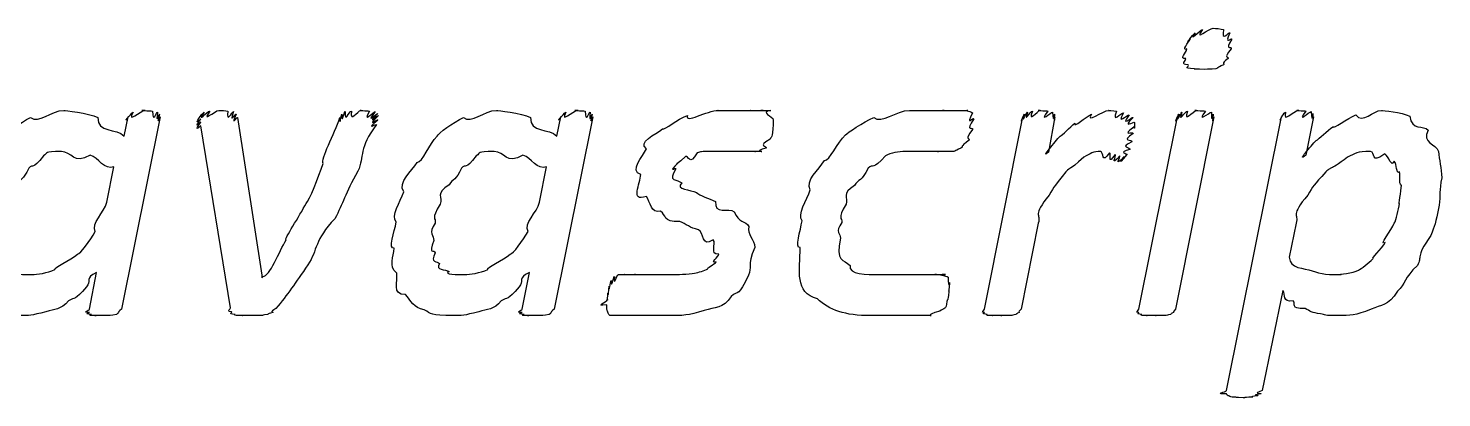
# Model space of a CAD drawing. Header units: millimetres. Extents: x 0 to 216, y 0 to 279.
# Drawn here: x 44.95 to 57.11, y 94.84 to 98.01 of the extents above; entities that cross this region are included whole.
import ezdxf

# ---------------------------------------------------------------- set-up
doc = ezdxf.new("R2010")
doc.units = ezdxf.units.MM
doc.layers.get('0').update_dxf_attribs({"linetype": 'CONTINUOUS'})

msp = doc.modelspace()

# ---------------------------------------------------------------- linework, layer by layer
at = {"color": 0}
for p, q in [((55.2951, 97.8366), (55.2951, 97.8366)), ((47.9598, 97.2633), (47.9598, 97.2633)), ((46.0816, 97.2524), (45.751, 95.5985)), ((45.7729, 97.0869), (45.8061, 97.2524)), ((46.6866, 95.6098), (46.433, 97.1751)), ((46.7473, 97.2467), (46.9565, 95.8906)), ((49.8038, 97.2524), (49.4729, 95.5985)), ((49.4951, 97.0869), (49.5282, 97.2524)), ((51.3567, 97.2248), (51.3567, 97.2248)), ((53.0807, 97.2358), (53.0807, 97.2358)), ((53.1731, 95.5985), (53.5037, 97.2524)), ((53.7792, 97.2524), (53.7242, 96.949)), ((54.4629, 97.2026), (54.4629, 97.2026)), ((54.5013, 95.5985), (54.8322, 97.2524)), ((55.1462, 97.2524), (54.8157, 95.5985)), ((55.2538, 94.8986), (55.728, 97.2524)), ((56.0035, 97.2524), (55.9375, 96.9215)), ((45.624, 96.5193), (45.6847, 96.8223)), ((49.3462, 96.5193), (49.4069, 96.8223)), ((56.7588, 96.6625), (56.7588, 96.6625)), ((57.1059, 96.7285), (57.1059, 96.7285)), ((53.636, 96.3373), (53.4871, 95.5985)), ((55.8546, 96.3373), (55.7939, 96.0452)), ((45.4752, 95.5985), (45.5359, 95.9129)), ((46.9565, 95.8906), (46.9565, 95.8688)), ((46.9565, 95.8688), (46.9678, 95.8797)), ((49.1973, 95.5985), (49.258, 95.9129)), ((55.7389, 95.7584), (55.5625, 94.8986))]:
    msp.add_line(p, q, dxfattribs=at)
for points in [[(54.9864, 97.9745), (54.9204, 97.8835), (55.0252, 97.9978), (55.0471, 98.002)], [(55.0471, 98.002), (54.9674, 97.8944), (55.1035, 98.013), (55.1409, 98.013)], [(55.1409, 98.013), (55.1586, 98.013), (55.2069, 98.0087), (55.2291, 98.002)], [(55.2291, 98.002), (55.2069, 97.8835), (55.2732, 97.9883), (55.2842, 97.9745)], [(54.9148, 97.8366), (54.8612, 97.8105), (54.9314, 97.8972), (54.9423, 97.9191)], [(54.9423, 97.9191), (54.8831, 97.8546), (54.9674, 97.9593), (54.9864, 97.9745)], [(55.2842, 97.9745), (55.2291, 97.8546), (55.3007, 97.9413), (55.3007, 97.9191)], [(55.3007, 97.9191), (55.2319, 97.8105), (55.3021, 97.8697), (55.2951, 97.8366)], [(54.9039, 97.754), (54.846, 97.7441), (54.9067, 97.8034), (54.9148, 97.8366)], [(54.9257, 97.6986), (54.8499, 97.7), (54.9067, 97.7318), (54.9039, 97.754)], [(55.2676, 97.754), (55.1988, 97.7), (55.2468, 97.7124), (55.2291, 97.6986)], [(55.2951, 97.8366), (55.2178, 97.7441), (55.2785, 97.7759), (55.2676, 97.754)], [(54.9755, 97.6658), (54.8721, 97.6711), (54.937, 97.6835), (54.9257, 97.6986)], [(55.0693, 97.6602), (54.9204, 97.6602), (55.0002, 97.6616), (54.9755, 97.6658)], [(55.1628, 97.6658), (55.1106, 97.6602), (55.1049, 97.6602), (55.0693, 97.6602)], [(55.2291, 97.6986), (55.1628, 97.6711), (55.1879, 97.6725), (55.1628, 97.6658)], [(44.9682, 97.2467), (45.0356, 97.1889), (45.1474, 97.3074), (45.2547, 97.3074)], [(45.2547, 97.3074), (45.2561, 97.3074), (45.4656, 97.2866), (45.5468, 97.2467)], [(45.8061, 97.2524), (45.7521, 97.1709), (45.828, 97.2827), (45.8502, 97.2908)], [(45.8502, 97.2908), (45.7962, 97.1889), (45.9066, 97.3074), (45.955, 97.3074)], [(45.955, 97.3074), (45.8692, 97.3074), (46.0005, 97.3046), (46.0156, 97.3018)], [(46.0156, 97.3018), (46.0209, 97.186), (46.0484, 97.2979), (46.0597, 97.2908)], [(46.0597, 97.2908), (46.0431, 97.1751), (46.076, 97.2813), (46.076, 97.2742)], [(46.076, 97.2742), (46.0456, 97.1599), (46.0816, 97.2591), (46.0816, 97.2524)], [(46.433, 97.2358), (46.3571, 97.1599), (46.4344, 97.2661), (46.4386, 97.2742)], [(46.4386, 97.2742), (46.3642, 97.1751), (46.4495, 97.2866), (46.4605, 97.2908)], [(46.4605, 97.2908), (46.3903, 97.186), (46.4908, 97.3018), (46.5102, 97.3018)], [(46.5102, 97.3018), (46.4273, 97.1889), (46.5543, 97.3074), (46.5875, 97.3074)], [(46.5875, 97.3074), (46.6108, 97.3074), (46.6453, 97.3046), (46.6644, 97.3018)], [(46.6644, 97.3018), (46.6506, 97.186), (46.7032, 97.2993), (46.7141, 97.2965)], [(46.7141, 97.2965), (46.6729, 97.1779), (46.7321, 97.2855), (46.736, 97.2742)], [(46.736, 97.2742), (46.6838, 97.1599), (46.7473, 97.2577), (46.7473, 97.2467)], [(47.6292, 97.2467), (47.6292, 97.1599), (47.6373, 97.2661), (47.6458, 97.2742)], [(47.6458, 97.2742), (47.643, 97.1779), (47.662, 97.2922), (47.6733, 97.2965)], [(47.6733, 97.2965), (47.6691, 97.186), (47.7061, 97.3018), (47.7284, 97.3018)], [(47.7284, 97.3018), (47.7132, 97.1889), (47.7781, 97.3074), (47.8109, 97.3074)], [(47.8109, 97.3074), (47.7753, 97.3074), (47.8635, 97.3046), (47.8825, 97.3018)], [(47.8825, 97.3018), (47.8166, 97.186), (47.9213, 97.2993), (47.9323, 97.2965)], [(47.9323, 97.2965), (47.8384, 97.1779), (47.9503, 97.2866), (47.9545, 97.2799)], [(47.9545, 97.2799), (47.8455, 97.167), (47.9598, 97.2704), (47.9598, 97.2633)], [(47.9598, 97.2633), (47.8455, 97.149), (47.957, 97.2386), (47.9545, 97.2248)], [(48.6904, 97.2467), (48.7578, 97.1889), (48.8692, 97.3074), (48.9768, 97.3074)], [(48.9768, 97.3074), (48.9783, 97.3074), (49.1878, 97.2866), (49.2689, 97.2467)], [(49.5282, 97.2524), (49.4743, 97.1709), (49.5501, 97.2827), (49.5723, 97.2908)], [(49.5723, 97.2908), (49.5184, 97.1889), (49.6288, 97.3074), (49.6768, 97.3074)], [(49.6768, 97.3074), (49.5914, 97.3074), (49.7223, 97.3046), (49.7374, 97.3018)], [(49.7374, 97.3018), (49.7431, 97.186), (49.7706, 97.2979), (49.7815, 97.2908)], [(49.7815, 97.2908), (49.7649, 97.1751), (49.7981, 97.2813), (49.7981, 97.2742)], [(49.7981, 97.2742), (49.7678, 97.1599), (49.8038, 97.2591), (49.8038, 97.2524)], [(50.4031, 97.1476), (50.4211, 97.1338), (50.5326, 97.2372), (50.618, 97.2633)], [(50.618, 97.2633), (50.5905, 97.1889), (50.7905, 97.3074), (50.8825, 97.3074)], [(50.8825, 97.3074), (50.8512, 97.3074), (50.9834, 97.3074), (51.0314, 97.3074)], [(51.0314, 97.3074), (51.0646, 97.3074), (51.1224, 97.3074), (51.1637, 97.3074)], [(51.1637, 97.3074), (51.1447, 97.3074), (51.2382, 97.3074), (51.2685, 97.3074)], [(51.2685, 97.3074), (51.2039, 97.3074), (51.3196, 97.3074), (51.3348, 97.3074)], [(51.3348, 97.3074), (51.2329, 97.288), (51.3567, 97.2605), (51.3567, 97.2248)], [(52.2206, 97.2467), (52.287, 97.1889), (52.415, 97.3074), (52.5293, 97.3074)], [(52.5293, 97.3074), (52.5734, 97.3074), (52.6355, 97.3074), (52.6838, 97.3074)], [(52.6838, 97.3074), (52.6729, 97.3074), (52.783, 97.3074), (52.8271, 97.3074)], [(52.8271, 97.3074), (52.7636, 97.3074), (52.9153, 97.3074), (52.9484, 97.3074)], [(52.9484, 97.3074), (52.9512, 97.3074), (53.0119, 97.3074), (53.031, 97.3074)], [(53.031, 97.3074), (52.9925, 97.3074), (53.0655, 97.2993), (53.0698, 97.2855)], [(53.0698, 97.2855), (53.0035, 97.1599), (53.0807, 97.2538), (53.0807, 97.2358)], [(53.5037, 97.2524), (53.4705, 97.1599), (53.5065, 97.2661), (53.5146, 97.2742)], [(53.5146, 97.2742), (53.4843, 97.1751), (53.5312, 97.2866), (53.5421, 97.2908)], [(53.5421, 97.2908), (53.5065, 97.186), (53.5672, 97.3018), (53.5862, 97.3018)], [(53.5862, 97.3018), (53.5436, 97.1889), (53.6265, 97.3074), (53.6526, 97.3074)], [(53.6526, 97.3074), (53.5947, 97.3074), (53.6995, 97.3046), (53.7185, 97.3018)], [(53.7185, 97.3018), (53.6317, 97.186), (53.7489, 97.2979), (53.7573, 97.2908)], [(53.7573, 97.2908), (53.7683, 97.1751), (53.7739, 97.2813), (53.7739, 97.2742)], [(53.7739, 97.2742), (53.7711, 97.1599), (53.7792, 97.2591), (53.7792, 97.2524)], [(53.9503, 97.1973), (53.9337, 97.149), (54.0452, 97.2552), (54.0935, 97.2742)], [(54.0935, 97.2742), (54.0329, 97.1889), (54.1941, 97.3074), (54.2424, 97.3074)], [(54.2424, 97.3074), (54.2202, 97.3074), (54.2865, 97.3046), (54.3084, 97.3018)], [(54.3084, 97.3018), (54.2643, 97.1822), (54.35, 97.2922), (54.3691, 97.2855)], [(54.3691, 97.2855), (54.3003, 97.1709), (54.4036, 97.2757), (54.4188, 97.2689)], [(54.4188, 97.2689), (54.3306, 97.1557), (54.4435, 97.2538), (54.452, 97.2467)], [(54.8322, 97.2524), (54.7991, 97.1599), (54.8351, 97.2661), (54.8432, 97.2742)], [(54.8432, 97.2742), (54.8128, 97.1751), (54.8598, 97.2866), (54.8707, 97.2908)], [(54.8707, 97.2908), (54.8351, 97.186), (54.8982, 97.3018), (54.9204, 97.3018)], [(54.9204, 97.3018), (54.8792, 97.1889), (54.9674, 97.3074), (54.9973, 97.3074)], [(54.9973, 97.3074), (54.9423, 97.3074), (55.0556, 97.3046), (55.0746, 97.3018)], [(55.0746, 97.3018), (54.9822, 97.186), (55.1134, 97.2979), (55.1243, 97.2908)], [(55.1243, 97.2908), (55.1215, 97.1751), (55.1409, 97.2813), (55.1409, 97.2742)], [(55.1409, 97.2742), (55.1258, 97.1599), (55.1462, 97.2591), (55.1462, 97.2524)], [(55.728, 97.2524), (55.692, 97.1709), (55.7389, 97.2827), (55.7611, 97.2908)], [(55.7611, 97.2908), (55.7403, 97.1889), (55.8243, 97.3074), (55.8768, 97.3074)], [(55.8768, 97.3074), (55.8176, 97.3074), (55.9223, 97.3046), (55.9375, 97.3018)], [(55.9375, 97.3018), (55.8504, 97.186), (55.9703, 97.2993), (55.9816, 97.2965)], [(55.9816, 97.2965), (55.9897, 97.1779), (55.9978, 97.2866), (55.9978, 97.2799)], [(55.9978, 97.2799), (55.9939, 97.1642), (56.0035, 97.2633), (56.0035, 97.2524)], [(56.1742, 97.1695), (56.1661, 97.1381), (56.297, 97.2425), (56.3672, 97.2689)], [(56.3672, 97.2689), (56.4279, 97.1889), (56.5132, 97.3074), (56.5877, 97.3074)], [(56.5877, 97.3074), (56.5961, 97.3074), (56.7641, 97.2908), (56.8304, 97.2577)], [(44.7421, 97.0869), (44.7492, 97.1091), (44.8829, 97.2054), (44.9682, 97.2467)], [(45.5468, 97.2467), (45.5387, 97.1116), (45.7069, 97.1557), (45.7729, 97.0869)], [(46.433, 97.2083), (46.3571, 97.1338), (46.433, 97.2273), (46.433, 97.2358)], [(46.433, 97.1751), (46.3571, 97.1116), (46.433, 97.1973), (46.433, 97.2083)], [(47.4857, 96.8498), (47.4595, 96.8886), (47.5809, 97.1035), (47.6292, 97.2467)], [(47.9432, 97.186), (47.7862, 96.9768), (47.8413, 96.9186), (47.7834, 96.7839)], [(47.9545, 97.2248), (47.8384, 97.1229), (47.946, 97.1998), (47.9432, 97.186)], [(48.4643, 97.0869), (48.471, 97.1091), (48.6047, 97.2054), (48.6904, 97.2467)], [(49.2689, 97.2467), (49.2608, 97.1116), (49.4288, 97.1557), (49.4951, 97.0869)], [(50.2652, 96.9768), (50.1855, 97.0347), (50.3439, 97.0993), (50.4031, 97.1476)], [(51.3514, 97.1476), (51.3429, 97.0538), (51.3401, 97.0883), (51.3292, 97.0594)], [(51.3567, 97.2248), (51.3514, 97.1158), (51.3539, 97.1808), (51.3514, 97.1476)], [(51.9783, 97.0979), (51.9892, 97.1116), (52.1324, 97.2097), (52.2206, 97.2467)], [(53.0698, 97.1419), (52.9925, 97.0456), (53.0546, 97.0774), (53.0366, 97.0485)], [(53.0807, 97.2358), (53.0035, 97.1116), (53.0765, 97.1751), (53.0698, 97.1419)], [(53.8233, 97.0869), (53.8413, 97.0869), (53.9062, 97.167), (53.9503, 97.1973)], [(54.4572, 97.1642), (54.3415, 97.0788), (54.4544, 97.131), (54.452, 97.1091)], [(54.452, 97.2467), (54.3444, 97.1381), (54.4629, 97.2206), (54.4629, 97.2026)], [(54.4629, 97.2026), (54.4629, 97.1116), (54.4601, 97.1822), (54.4572, 97.1642)], [(56.0257, 97.0485), (56.0532, 97.0608), (56.1192, 97.1324), (56.1742, 97.1695)], [(56.8304, 97.2577), (56.847, 97.1268), (56.9489, 97.1875), (56.9902, 97.1367)], [(48.2935, 96.8608), (48.3387, 96.8583), (48.3979, 97.0209), (48.4643, 97.0869)], [(51.3292, 97.0594), (51.2078, 96.9945), (51.3098, 97.0044), (51.296, 96.9821)], [(51.7962, 96.8774), (51.8418, 96.8692), (51.9038, 97.0347), (51.9783, 97.0979)], [(53.0366, 97.0485), (52.9551, 96.9906), (52.9953, 97.0001), (52.9703, 96.9821)], [(53.7242, 96.949), (53.6469, 96.8802), (53.7863, 97.0428), (53.8233, 97.0869)], [(54.4407, 97.0372), (54.3264, 96.9878), (54.4311, 96.9931), (54.4241, 96.9712)], [(54.452, 97.1091), (54.3373, 97.0347), (54.4477, 97.0622), (54.4407, 97.0372)], [(55.9375, 96.9215), (55.8504, 96.8555), (55.9841, 97.0044), (56.0257, 97.0485)], [(56.9902, 97.1367), (56.9267, 97.0234), (57.059, 97.0234), (57.0784, 96.9546)], [(45.0783, 96.9162), (44.9806, 96.7853), (44.9915, 96.8555), (44.9516, 96.8114)], [(45.2328, 96.9546), (45.073, 96.9546), (45.1252, 96.9409), (45.0783, 96.9162)], [(45.4808, 96.9215), (45.3376, 96.8361), (45.3238, 96.9546), (45.2328, 96.9546)], [(45.6847, 96.8223), (45.6022, 96.792), (45.5538, 96.8996), (45.4808, 96.9215)], [(48.8005, 96.9162), (48.7027, 96.7853), (48.7137, 96.8555), (48.6738, 96.8114)], [(48.955, 96.9546), (48.7948, 96.9546), (48.8474, 96.9409), (48.8005, 96.9162)], [(49.203, 96.9215), (49.0594, 96.8361), (49.0456, 96.9546), (48.955, 96.9546)], [(49.4069, 96.8223), (49.324, 96.792), (49.276, 96.8996), (49.203, 96.9215)], [(50.2158, 96.7564), (50.1191, 96.7853), (50.2324, 96.9105), (50.2652, 96.9768)], [(50.6017, 96.9105), (50.4694, 96.792), (50.5548, 96.8788), (50.5411, 96.8608)], [(50.7009, 96.9437), (50.6374, 96.8223), (50.6264, 96.9243), (50.6017, 96.9105)], [(50.8385, 96.9546), (50.7189, 96.9546), (50.7407, 96.9504), (50.7009, 96.9437)], [(50.9986, 96.9546), (50.9503, 96.9546), (50.9005, 96.9546), (50.8385, 96.9546)], [(51.1143, 96.9546), (51.0427, 96.9546), (51.0452, 96.9546), (50.9986, 96.9546)], [(51.1969, 96.9546), (51.1044, 96.9546), (51.1471, 96.9546), (51.1143, 96.9546)], [(51.2576, 96.9546), (51.1528, 96.9546), (51.2216, 96.9546), (51.1969, 96.9546)], [(51.296, 96.9821), (51.1817, 96.9546), (51.2713, 96.9546), (51.2576, 96.9546)], [(52.3201, 96.9162), (52.2097, 96.7853), (52.2182, 96.8555), (52.1712, 96.8114)], [(52.4965, 96.9546), (52.4302, 96.9546), (52.3709, 96.9409), (52.3201, 96.9162)], [(52.6616, 96.9546), (52.5625, 96.9546), (52.5625, 96.9546), (52.4965, 96.9546)], [(52.772, 96.9546), (52.6507, 96.9546), (52.7057, 96.9546), (52.6616, 96.9546)], [(52.8436, 96.9546), (52.7085, 96.9546), (52.801, 96.9546), (52.772, 96.9546)], [(52.8934, 96.9546), (52.863, 96.9546), (52.8616, 96.9546), (52.8436, 96.9546)], [(52.9703, 96.9821), (52.9071, 96.9546), (52.9223, 96.9546), (52.8934, 96.9546)], [(54.0272, 96.9049), (53.8854, 96.774), (53.9238, 96.8333), (53.873, 96.7782)], [(54.1708, 96.9546), (54.1101, 96.9546), (54.0826, 96.938), (54.0272, 96.9049)], [(54.2477, 96.9437), (54.1789, 96.8361), (54.1997, 96.9546), (54.1708, 96.9546)], [(54.2974, 96.9271), (54.223, 96.8252), (54.2699, 96.9395), (54.2477, 96.9437)], [(54.3359, 96.9162), (54.2491, 96.8142), (54.3112, 96.9229), (54.2974, 96.9271)], [(54.3747, 96.9105), (54.2756, 96.8072), (54.35, 96.9119), (54.3359, 96.9162)], [(54.3966, 96.9271), (54.2932, 96.8072), (54.3814, 96.9105), (54.3747, 96.9105)], [(54.4241, 96.9712), (54.3112, 96.9465), (54.4079, 96.938), (54.3966, 96.9271)], [(56.2956, 96.9049), (56.122, 96.774), (56.1661, 96.8333), (56.1082, 96.7782)], [(56.4942, 96.9546), (56.3728, 96.9546), (56.3619, 96.938), (56.2956, 96.9049)], [(56.6152, 96.9327), (56.4857, 96.8361), (56.5408, 96.9546), (56.4942, 96.9546)], [(56.6981, 96.8721), (56.673, 96.8072), (56.6512, 96.9176), (56.6152, 96.9327)], [(57.0784, 96.9546), (57.0812, 96.8844), (57.1059, 96.8086), (57.1059, 96.7285)], [(44.9516, 96.8114), (44.9033, 96.701), (44.88, 96.7232), (44.8469, 96.6682)], [(47.3371, 96.508), (47.3675, 96.5316), (47.4416, 96.7313), (47.4857, 96.8498)], [(47.7834, 96.7839), (47.6691, 96.5867), (47.6582, 96.5108), (47.5851, 96.3757)], [(48.1774, 96.6075), (48.1252, 96.6929), (48.2452, 96.7796), (48.2935, 96.8608)], [(48.6738, 96.8114), (48.6255, 96.701), (48.6022, 96.7232), (48.569, 96.6682)], [(50.5411, 96.8608), (50.4391, 96.7564), (50.5188, 96.8237), (50.5188, 96.8058)], [(50.5188, 96.8058), (50.4391, 96.69), (50.5354, 96.7176), (50.5686, 96.6844)], [(51.6749, 96.6241), (51.6283, 96.7038), (51.7483, 96.7962), (51.7962, 96.8774)], [(52.1712, 96.8114), (52.1173, 96.6971), (52.0883, 96.7176), (52.0555, 96.6625)], [(53.873, 96.7782), (53.782, 96.6639), (53.7739, 96.6569), (53.7298, 96.58)], [(56.1082, 96.7782), (56.0049, 96.6639), (55.9978, 96.6569), (55.9537, 96.58)], [(56.7422, 96.7782), (56.7147, 96.7564), (56.72, 96.8456), (56.6981, 96.8721)], [(56.7588, 96.6625), (56.7323, 96.6858), (56.7531, 96.7451), (56.7422, 96.7782)], [(48.569, 96.6682), (48.4449, 96.5937), (48.514, 96.5606), (48.4918, 96.5027)], [(50.2652, 96.5687), (50.1191, 96.5137), (50.2158, 96.6819), (50.2158, 96.7564)], [(50.5686, 96.6844), (50.5093, 96.6265), (50.6469, 96.6265), (50.6952, 96.6018)], [(52.0555, 96.6625), (51.937, 96.5909), (52.0016, 96.5577), (51.9836, 96.5027)], [(56.7422, 96.508), (56.7323, 96.4805), (56.7588, 96.6184), (56.7588, 96.6625)], [(57.1059, 96.7285), (57.0812, 96.6156), (57.0978, 96.58), (57.084, 96.4918)], [(48.1115, 96.3482), (48.0674, 96.3993), (48.1471, 96.5193), (48.1774, 96.6075)], [(50.3865, 96.442), (50.304, 96.4145), (50.2984, 96.5207), (50.2652, 96.5687)], [(50.6952, 96.6018), (50.7256, 96.5757), (50.8014, 96.5496), (50.8607, 96.5246)], [(51.6033, 96.3595), (51.562, 96.4103), (51.6421, 96.5359), (51.6749, 96.6241)], [(53.7298, 96.58), (53.5809, 96.3951), (53.6582, 96.4255), (53.636, 96.3373)], [(55.9537, 96.58), (55.7996, 96.3951), (55.8768, 96.4255), (55.8546, 96.3373)], [(45.5249, 96.2656), (45.4836, 96.3373), (45.6022, 96.4269), (45.624, 96.5193)], [(47.166, 96.194), (47.1442, 96.1969), (47.2846, 96.4008), (47.3371, 96.508)], [(48.4918, 96.5027), (48.405, 96.362), (48.4586, 96.3923), (48.4477, 96.3373)], [(49.2471, 96.2656), (49.2054, 96.3373), (49.324, 96.4269), (49.3462, 96.5193)], [(50.552, 96.3538), (50.4031, 96.3443), (50.4377, 96.4089), (50.3865, 96.442)], [(50.8607, 96.5246), (50.8441, 96.4103), (50.9722, 96.4724), (51.0205, 96.4364)], [(51.0205, 96.4364), (51.0604, 96.3401), (51.1143, 96.3605), (51.1471, 96.3097)], [(51.9836, 96.5027), (51.901, 96.362), (51.9522, 96.3937), (51.9451, 96.3429)], [(56.6981, 96.3373), (56.7147, 96.3662), (56.7337, 96.453), (56.7422, 96.508)], [(57.084, 96.4918), (57.0523, 96.3263), (57.0452, 96.3207), (57.0121, 96.2325)], [(47.5851, 96.3757), (47.4087, 96.1969), (47.4377, 96.1072), (47.3534, 95.9788)], [(48.0949, 96.1224), (48.0413, 96.1125), (48.1005, 96.2628), (48.1115, 96.3482)], [(48.4477, 96.3373), (48.387, 96.2519), (48.4367, 96.2325), (48.4367, 96.1884)], [(50.7118, 96.2822), (50.6374, 96.296), (50.6099, 96.3316), (50.552, 96.3538)], [(51.1471, 96.3097), (51.1267, 96.2409), (51.1969, 96.2007), (51.1969, 96.1277)], [(51.5867, 96.1277), (51.5373, 96.1196), (51.5923, 96.2738), (51.6033, 96.3595)], [(51.9451, 96.3429), (51.8859, 96.26), (51.9342, 96.2462), (51.9342, 96.2106)], [(56.6208, 96.1718), (56.5559, 96.1348), (56.6787, 96.2822), (56.6981, 96.3373)], [(45.3704, 96.0727), (45.3954, 96.0684), (45.4808, 96.1912), (45.5249, 96.2656)], [(46.9678, 95.8797), (47.0228, 95.8769), (47.1068, 96.0949), (47.166, 96.194)], [(48.4367, 96.1884), (48.387, 96.0575), (48.4396, 96.1196), (48.4477, 96.0836)], [(49.0926, 96.0727), (49.1172, 96.0684), (49.203, 96.1912), (49.2471, 96.2656)], [(50.8385, 96.194), (50.7365, 96.1277), (50.763, 96.2561), (50.7118, 96.2822)], [(50.8882, 96.0727), (50.8028, 96.0646), (50.8716, 96.1637), (50.8385, 96.194)], [(51.9342, 96.2106), (51.8859, 96.0025), (51.9617, 96.0286), (52.0167, 95.9735)], [(56.5161, 96.0342), (56.4942, 96.0286), (56.5905, 96.1196), (56.6208, 96.1718)], [(57.0121, 96.2325), (56.8717, 96.0314), (56.9433, 96.0575), (56.8964, 95.9735)], [(45.1778, 95.9404), (45.1612, 95.9584), (45.3111, 96.0176), (45.3704, 96.0727)], [(48.1171, 95.9072), (48.0413, 95.9735), (48.0949, 96.048), (48.0949, 96.1224)], [(48.4477, 96.0836), (48.4008, 95.9873), (48.4671, 96.0191), (48.4861, 95.9901)], [(48.8996, 95.9404), (48.883, 95.9584), (49.0333, 96.0176), (49.0926, 96.0727)], [(50.8663, 96.0067), (50.8028, 95.9915), (50.8882, 96.0508), (50.8882, 96.0727)], [(51.1969, 96.1277), (51.1267, 95.9651), (51.1775, 95.9637), (51.1418, 95.8906)], [(51.7356, 95.6867), (51.5373, 95.7379), (51.5867, 95.9323), (51.5867, 96.1277)], [(44.9792, 95.8963), (45.0247, 95.8963), (45.1115, 95.91), (45.1778, 95.9404)], [(47.3534, 95.9788), (47.2433, 95.8219), (47.1798, 95.7255), (47.0778, 95.6042)], [(48.4861, 95.9901), (48.442, 95.9323), (48.5359, 95.9418), (48.569, 95.9238)], [(48.7013, 95.8963), (48.7468, 95.8963), (48.8336, 95.91), (48.8996, 95.9404)], [(50.6786, 95.9072), (50.7118, 95.9143), (50.764, 95.9309), (50.7944, 95.946)], [(50.7944, 95.946), (50.7739, 95.9474), (50.8512, 95.9845), (50.8663, 96.0067)], [(52.0167, 95.9735), (52.0001, 95.8963), (52.16, 95.8963), (52.2704, 95.8963)], [(55.7939, 96.0452), (55.7996, 95.9432), (55.9223, 95.9541), (55.9925, 95.9294)], [(55.9925, 95.9294), (56.0599, 95.8963), (56.1481, 95.8963), (56.2405, 95.8963)], [(56.2405, 95.8963), (56.2074, 95.8963), (56.3453, 95.9086), (56.3894, 95.9347)], [(56.3894, 95.9347), (56.4127, 95.9474), (56.4748, 95.9926), (56.5161, 96.0342)], [(56.8964, 95.9735), (56.7806, 95.866), (56.7944, 95.819), (56.7256, 95.7531)], [(44.8469, 95.9238), (44.7862, 95.8963), (44.9241, 95.8963), (44.9792, 95.8963)], [(45.5359, 95.9129), (45.4325, 95.8702), (45.4918, 95.8356), (45.4477, 95.7915)], [(48.194, 95.7255), (48.0702, 95.7199), (48.1309, 95.8413), (48.1171, 95.9072)], [(48.569, 95.9238), (48.5084, 95.8963), (48.6463, 95.8963), (48.7013, 95.8963)], [(49.258, 95.9129), (49.1546, 95.8702), (49.2139, 95.8356), (49.1698, 95.7915)], [(49.9456, 95.7972), (49.9428, 95.7308), (49.954, 95.8314), (49.9622, 95.8466)], [(49.9622, 95.8466), (49.9622, 95.7598), (49.9816, 95.8716), (49.9897, 95.8797)], [(49.9897, 95.8797), (49.9801, 95.7778), (50.0119, 95.8963), (50.0228, 95.8963)], [(50.0228, 95.8963), (50.0063, 95.8963), (50.056, 95.8963), (50.0779, 95.8963)], [(50.0779, 95.8963), (50.0532, 95.8963), (50.1343, 95.8963), (50.1717, 95.8963)], [(50.1717, 95.8963), (50.1276, 95.8963), (50.2543, 95.8963), (50.3093, 95.8963)], [(50.3093, 95.8963), (50.3548, 95.8963), (50.4321, 95.8963), (50.5135, 95.8963)], [(50.5135, 95.8963), (50.5023, 95.8963), (50.6345, 95.8991), (50.6786, 95.9072)], [(51.1418, 95.8906), (51.0565, 95.7047), (51.0589, 95.7598), (50.993, 95.709)], [(52.2704, 95.8963), (52.3159, 95.8963), (52.433, 95.8963), (52.4965, 95.8963)], [(52.4965, 95.8963), (52.5582, 95.8963), (52.6122, 95.8963), (52.6563, 95.8963)], [(52.6563, 95.8963), (52.6464, 95.8963), (52.7346, 95.8963), (52.7611, 95.8963)], [(52.7611, 95.8963), (52.7018, 95.8963), (52.8161, 95.8963), (52.838, 95.8963)], [(52.838, 95.8963), (52.7308, 95.8963), (52.8518, 95.8882), (52.8602, 95.8744)], [(52.8602, 95.8744), (52.863, 95.7531), (52.8712, 95.8466), (52.8712, 95.8247)], [(52.8712, 95.8247), (52.863, 95.709), (52.8683, 95.7763), (52.8655, 95.7474)], [(45.4477, 95.7915), (45.3443, 95.6649), (45.3513, 95.7061), (45.2935, 95.6702)], [(48.3538, 95.5933), (48.2656, 95.6098), (48.2342, 95.6702), (48.194, 95.7255)], [(49.1698, 95.7915), (49.0664, 95.6649), (49.0732, 95.7061), (49.0153, 95.6702)], [(49.929, 95.6814), (49.929, 95.6539), (49.9304, 95.7171), (49.9346, 95.7365)], [(49.9346, 95.7365), (49.936, 95.6938), (49.9413, 95.7778), (49.9456, 95.7972)], [(50.993, 95.709), (50.9281, 95.6014), (50.8522, 95.6165), (50.7615, 95.5876)], [(52.1931, 95.5435), (51.974, 95.5435), (51.8375, 95.5904), (51.7356, 95.6867)], [(52.8655, 95.7474), (52.856, 95.6539), (52.856, 95.6938), (52.8493, 95.6649)], [(55.8271, 95.6702), (55.7294, 95.6539), (55.7678, 95.7255), (55.7389, 95.7584)], [(56.7256, 95.7531), (56.6441, 95.6208), (56.5838, 95.6388), (56.4995, 95.5985)], [(45.1005, 95.5767), (44.9696, 95.5435), (44.9584, 95.5435), (44.8853, 95.5435)], [(45.2935, 95.6702), (45.23, 95.5904), (45.1735, 95.6014), (45.1005, 95.5767)], [(45.4752, 95.571), (45.4036, 95.5682), (45.4713, 95.5876), (45.4752, 95.5985)], [(45.4918, 95.5544), (45.4106, 95.5573), (45.478, 95.5668), (45.4752, 95.571)], [(45.751, 95.5985), (45.7041, 95.5615), (45.7316, 95.5657), (45.7069, 95.5544)], [(46.6975, 95.5767), (46.6478, 95.5767), (46.6894, 95.5985), (46.6866, 95.6098)], [(46.7251, 95.5544), (46.6591, 95.5573), (46.7046, 95.5682), (46.6975, 95.5767)], [(47.0503, 95.571), (46.9925, 95.5544), (47.0242, 95.5573), (47.0062, 95.5544)], [(47.0778, 95.6042), (47.0147, 95.5682), (47.0613, 95.5781), (47.0503, 95.571)], [(48.6075, 95.5435), (48.3979, 95.5435), (48.4202, 95.5601), (48.3538, 95.5933)], [(48.8227, 95.5767), (48.6914, 95.5435), (48.6805, 95.5435), (48.6075, 95.5435)], [(49.0153, 95.6702), (48.9521, 95.5904), (48.8957, 95.6014), (48.8227, 95.5767)], [(49.1973, 95.571), (49.1257, 95.5682), (49.1931, 95.5876), (49.1973, 95.5985)], [(49.2139, 95.5544), (49.1324, 95.5573), (49.2002, 95.5668), (49.1973, 95.571)], [(49.4729, 95.5985), (49.4259, 95.5615), (49.4538, 95.5657), (49.4288, 95.5544)], [(49.9237, 95.6373), (49.808, 95.6165), (49.9262, 95.662), (49.929, 95.6814)], [(49.929, 95.582), (49.9262, 95.5834), (49.9237, 95.6151), (49.9237, 95.6373)], [(49.9512, 95.5435), (49.936, 95.5573), (49.936, 95.571), (49.929, 95.582)], [(50.7615, 95.5876), (50.6264, 95.5435), (50.5714, 95.5435), (50.4694, 95.5435)], [(52.7886, 95.582), (52.6535, 95.5435), (52.7251, 95.5435), (52.7113, 95.5435)], [(52.8493, 95.6649), (52.8451, 95.5947), (52.8242, 95.607), (52.7886, 95.582)], [(53.1731, 95.571), (53.1315, 95.5682), (53.1731, 95.5876), (53.1731, 95.5985)], [(53.195, 95.5544), (53.1357, 95.5573), (53.1756, 95.5668), (53.1731, 95.571)], [(53.4705, 95.571), (53.4444, 95.5573), (53.4568, 95.5615), (53.443, 95.5544)], [(53.4871, 95.5985), (53.4554, 95.5682), (53.4776, 95.5781), (53.4705, 95.571)], [(54.5013, 95.571), (54.4601, 95.5682), (54.5013, 95.5876), (54.5013, 95.5985)], [(54.5236, 95.5544), (54.4643, 95.5573), (54.5042, 95.5668), (54.5013, 95.571)], [(54.7991, 95.571), (54.773, 95.5573), (54.7853, 95.5615), (54.7716, 95.5544)], [(54.8157, 95.5985), (54.7839, 95.5682), (54.8058, 95.5781), (54.7991, 95.571)], [(55.9319, 95.6042), (55.7911, 95.6014), (55.8602, 95.6441), (55.8271, 95.6702)], [(56.0641, 95.5601), (55.9869, 95.5657), (55.9717, 95.5848), (55.9319, 95.6042)], [(56.4995, 95.5985), (56.3577, 95.5435), (56.3203, 95.5435), (56.2183, 95.5435)], [(45.5306, 95.5435), (45.4283, 95.5463), (45.5027, 95.5506), (45.4918, 95.5544)], [(45.5965, 95.5435), (45.4614, 95.5435), (45.5482, 95.5435), (45.5306, 95.5435)], [(45.7069, 95.5544), (45.6572, 95.5435), (45.6477, 95.5435), (45.5965, 95.5435)], [(46.7857, 95.5435), (46.6838, 95.5463), (46.7388, 95.5506), (46.7251, 95.5544)], [(46.8849, 95.5435), (46.736, 95.5435), (46.8104, 95.5435), (46.7857, 95.5435)], [(46.9512, 95.5435), (46.9194, 95.5435), (46.9099, 95.5435), (46.8849, 95.5435)], [(47.0062, 95.5544), (46.9593, 95.5463), (46.9731, 95.5463), (46.9512, 95.5435)], [(49.2524, 95.5435), (49.1504, 95.5463), (49.2248, 95.5506), (49.2139, 95.5544)], [(49.3187, 95.5435), (49.1836, 95.5435), (49.2704, 95.5435), (49.2524, 95.5435)], [(49.4288, 95.5544), (49.3794, 95.5435), (49.3695, 95.5435), (49.3187, 95.5435)], [(50.0228, 95.5435), (49.9622, 95.5435), (49.9692, 95.5435), (49.9512, 95.5435)], [(50.1385, 95.5435), (50.0242, 95.5435), (50.056, 95.5435), (50.0228, 95.5435)], [(50.2931, 95.5435), (50.2338, 95.5435), (50.1855, 95.5435), (50.1385, 95.5435)], [(50.4694, 95.5435), (50.3439, 95.5435), (50.3481, 95.5435), (50.2931, 95.5435)], [(52.3586, 95.5435), (52.2344, 95.5435), (52.251, 95.5435), (52.1931, 95.5435)], [(52.5127, 95.5435), (52.4591, 95.5435), (52.4136, 95.5435), (52.3586, 95.5435)], [(52.6341, 95.5435), (52.5544, 95.5435), (52.5597, 95.5435), (52.5127, 95.5435)], [(52.7113, 95.5435), (52.6246, 95.5435), (52.6701, 95.5435), (52.6341, 95.5435)], [(53.2391, 95.5435), (53.158, 95.5463), (53.2059, 95.5506), (53.195, 95.5544)], [(53.3164, 95.5435), (53.195, 95.5435), (53.2571, 95.5435), (53.2391, 95.5435)], [(53.3936, 95.5435), (53.2571, 95.5435), (53.3453, 95.5435), (53.3164, 95.5435)], [(53.443, 95.5544), (53.4183, 95.5463), (53.4155, 95.5463), (53.3936, 95.5435)], [(54.5677, 95.5435), (54.4862, 95.5463), (54.5345, 95.5506), (54.5236, 95.5544)], [(54.6446, 95.5435), (54.5236, 95.5435), (54.5853, 95.5435), (54.5677, 95.5435)], [(54.7218, 95.5435), (54.5853, 95.5435), (54.6735, 95.5435), (54.6446, 95.5435)], [(54.7716, 95.5544), (54.7469, 95.5463), (54.7441, 95.5463), (54.7218, 95.5435)], [(56.2183, 95.5435), (56.0821, 95.5435), (56.1111, 95.5492), (56.0641, 95.5601)], [(55.2538, 94.8711), (55.1381, 94.8683), (55.251, 94.8877), (55.2538, 94.8986)], [(55.276, 94.8545), (55.2633, 94.8531), (55.2581, 94.8641), (55.2538, 94.8711)], [(55.3254, 94.8436), (55.2884, 94.8422), (55.2898, 94.8475), (55.276, 94.8545)], [(55.397, 94.838), (55.3254, 94.838), (55.3434, 94.8408), (55.3254, 94.8436)], [(55.4743, 94.8436), (55.3833, 94.838), (55.426, 94.838), (55.397, 94.838)], [(55.524, 94.8545), (55.4274, 94.8422), (55.4965, 94.8436), (55.4743, 94.8436)], [(55.5516, 94.8711), (55.4496, 94.8531), (55.535, 94.8588), (55.524, 94.8545)], [(55.5625, 94.8986), (55.4648, 94.8683), (55.5583, 94.8792), (55.5516, 94.8711)]]:
    msp.add_open_spline(points, degree=3, dxfattribs=at)

doc.saveas('drawing.dxf')
